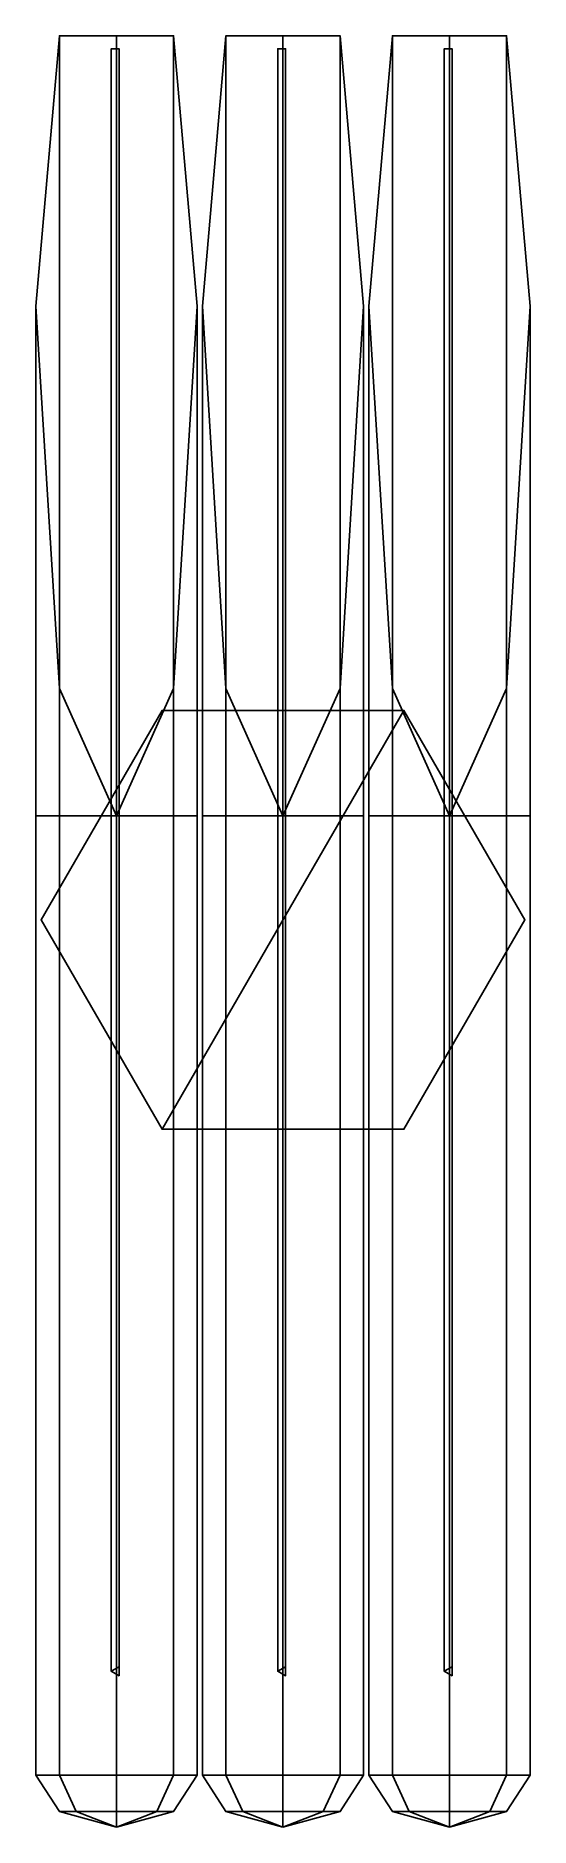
# Model space of a CAD drawing. Extents: x -0.95 to 0.95, y -3.49 to 3.4.
import ezdxf

# ---------------------------------------------------------------- set-up
doc = ezdxf.new("R2010")
doc.units = 0
doc.layers.add('GUN', color=1, linetype='CONTINUOUS')

msp = doc.modelspace()

# ---------------------------------------------------------------- linework, layer by layer
at = {"layer": 'GUN'}
for points in [[(-0.95, -3.29, 6.21), (-0.8592, -3.29, 6.4292), (-0.8592, 3.4, 6.4292), (-0.95, 2.36, 6.21)], [(-0.8592, 0.4, 6.4292), (-0.95, 0.4, 6.21), (-0.95, 2.36, 6.21), (-0.8592, 3.4, 6.4292)], [(-0.8592, -3.29, 6.4292), (-0.64, -3.29, 6.52), (-0.64, 3.4, 6.52), (-0.8592, 3.4, 6.4292)], [(-0.64, 0.4, 6.52), (-0.8592, 0.4, 6.4292), (-0.8592, 3.4, 6.4292), (-0.64, 3.4, 6.52)], [(-0.64, -3.29, 6.52), (-0.4208, -3.29, 6.4292), (-0.4208, 3.4, 6.4292), (-0.64, 3.4, 6.52)], [(-0.4208, 0.4, 6.4292), (-0.64, 0.4, 6.52), (-0.64, 3.4, 6.52), (-0.4208, 3.4, 6.4292)], [(-0.4208, -3.29, 6.4292), (-0.33, -3.29, 6.21), (-0.33, 2.36, 6.21), (-0.4208, 3.4, 6.4292)], [(-0.33, 0.4, 6.21), (-0.4208, 0.4, 6.4292), (-0.4208, 3.4, 6.4292), (-0.33, 2.36, 6.21)], [(-0.31, -3.29, 6.21), (-0.2192, -3.29, 6.4292), (-0.2192, 3.4, 6.4292), (-0.31, 2.36, 6.21)], [(-0.2192, 0.4, 6.4292), (-0.31, 0.4, 6.21), (-0.31, 2.36, 6.21), (-0.2192, 3.4, 6.4292)], [(-0.2192, -3.29, 6.4292), (0, -3.29, 6.52), (0, 3.4, 6.52), (-0.2192, 3.4, 6.4292)], [(0, 0.4, 6.52), (-0.2192, 0.4, 6.4292), (-0.2192, 3.4, 6.4292), (0, 3.4, 6.52)], [(0, -3.29, 6.52), (0.2192, -3.29, 6.4292), (0.2192, 3.4, 6.4292), (0, 3.4, 6.52)], [(0.2192, 0.4, 6.4292), (0, 0.4, 6.52), (0, 3.4, 6.52), (0.2192, 3.4, 6.4292)], [(0.2192, -3.29, 6.4292), (0.31, -3.29, 6.21), (0.31, 2.36, 6.21), (0.2192, 3.4, 6.4292)], [(0.31, 0.4, 6.21), (0.2192, 0.4, 6.4292), (0.2192, 3.4, 6.4292), (0.31, 2.36, 6.21)], [(0.33, -3.29, 6.21), (0.4208, -3.29, 6.4292), (0.4208, 3.4, 6.4292), (0.33, 2.36, 6.21)], [(0.4208, 0.4, 6.4292), (0.33, 0.4, 6.21), (0.33, 2.36, 6.21), (0.4208, 3.4, 6.4292)], [(0.4208, -3.29, 6.4292), (0.64, -3.29, 6.52), (0.64, 3.4, 6.52), (0.4208, 3.4, 6.4292)], [(0.64, 0.4, 6.52), (0.4208, 0.4, 6.4292), (0.4208, 3.4, 6.4292), (0.64, 3.4, 6.52)], [(0.64, -3.29, 6.52), (0.8592, -3.29, 6.4292), (0.8592, 3.4, 6.4292), (0.64, 3.4, 6.52)], [(0.8592, 0.4, 6.4292), (0.64, 0.4, 6.52), (0.64, 3.4, 6.52), (0.8592, 3.4, 6.4292)], [(0.8592, -3.29, 6.4292), (0.95, -3.29, 6.21), (0.95, 2.36, 6.21), (0.8592, 3.4, 6.4292)], [(0.95, 0.4, 6.21), (0.8592, 0.4, 6.4292), (0.8592, 3.4, 6.4292), (0.95, 2.36, 6.21)], [(-0.66, -2.89, 6.55), (-0.63, -2.9073, 6.5673), (-0.63, 3.35, 6.5673), (-0.66, 3.35, 6.55)], [(-0.63, -2.9073, 6.5327), (-0.66, -2.89, 6.55), (-0.66, 3.35, 6.55), (-0.63, 3.35, 6.5327)], [(-0.63, -2.9073, 6.5673), (-0.63, -2.8727, 6.5327), (-0.63, 3.35, 6.5327), (-0.63, 3.35, 6.5673)], [(-0.02, -2.89, 6.55), (0.01, -2.9073, 6.5673), (0.01, 3.35, 6.5673), (-0.02, 3.35, 6.55)], [(0.01, -2.9073, 6.5327), (-0.02, -2.89, 6.55), (-0.02, 3.35, 6.55), (0.01, 3.35, 6.5327)], [(0.01, -2.9073, 6.5673), (0.01, -2.8727, 6.5327), (0.01, 3.35, 6.5327), (0.01, 3.35, 6.5673)], [(0.62, -2.89, 6.55), (0.65, -2.9073, 6.5673), (0.65, 3.35, 6.5673), (0.62, 3.35, 6.55)], [(0.65, -2.9073, 6.5327), (0.62, -2.89, 6.55), (0.62, 3.35, 6.55), (0.65, 3.35, 6.5327)], [(0.65, -2.9073, 6.5673), (0.65, -2.8727, 6.5327), (0.65, 3.35, 6.5327), (0.65, 3.35, 6.5673)], [(-0.8592, -3.29, 5.9908), (-0.95, -3.29, 6.21), (-0.95, 2.36, 6.21), (-0.8592, 0.89, 5.9908)], [(-0.95, 0.4, 6.21), (-0.8592, 0.4, 5.9908), (-0.8592, 0.89, 5.9908), (-0.95, 2.36, 6.21)], [(-0.33, -3.29, 6.21), (-0.4208, -3.29, 5.9908), (-0.4208, 0.89, 5.9908), (-0.33, 2.36, 6.21)], [(-0.4208, 0.4, 5.9908), (-0.33, 0.4, 6.21), (-0.33, 2.36, 6.21), (-0.4208, 0.89, 5.9908)], [(-0.2192, -3.29, 5.9908), (-0.31, -3.29, 6.21), (-0.31, 2.36, 6.21), (-0.2192, 0.89, 5.9908)], [(-0.31, 0.4, 6.21), (-0.2192, 0.4, 5.9908), (-0.2192, 0.89, 5.9908), (-0.31, 2.36, 6.21)], [(0.31, -3.29, 6.21), (0.2192, -3.29, 5.9908), (0.2192, 0.89, 5.9908), (0.31, 2.36, 6.21)], [(0.2192, 0.4, 5.9908), (0.31, 0.4, 6.21), (0.31, 2.36, 6.21), (0.2192, 0.89, 5.9908)], [(0.4208, -3.29, 5.9908), (0.33, -3.29, 6.21), (0.33, 2.36, 6.21), (0.4208, 0.89, 5.9908)], [(0.33, 0.4, 6.21), (0.4208, 0.4, 5.9908), (0.4208, 0.89, 5.9908), (0.33, 2.36, 6.21)], [(0.95, -3.29, 6.21), (0.8592, -3.29, 5.9908), (0.8592, 0.89, 5.9908), (0.95, 2.36, 6.21)], [(0.8592, 0.4, 5.9908), (0.95, 0.4, 6.21), (0.95, 2.36, 6.21), (0.8592, 0.89, 5.9908)], [(-0.64, -3.29, 5.9), (-0.8592, -3.29, 5.9908), (-0.8592, 0.89, 5.9908), (-0.64, 0.4, 5.9)], [(-0.8592, 0.4, 5.9908), (-0.64, 0.4, 5.9), (-0.64, 0.4, 5.9), (-0.8592, 0.89, 5.9908)], [(-0.4208, -3.29, 5.9908), (-0.64, -3.29, 5.9), (-0.64, 0.4, 5.9), (-0.4208, 0.89, 5.9908)], [(-0.64, 0.4, 5.9), (-0.4208, 0.4, 5.9908), (-0.4208, 0.89, 5.9908), (-0.64, 0.4, 5.9)], [(0, -3.29, 5.9), (-0.2192, -3.29, 5.9908), (-0.2192, 0.89, 5.9908), (0, 0.4, 5.9)], [(-0.2192, 0.4, 5.9908), (0, 0.4, 5.9), (0, 0.4, 5.9), (-0.2192, 0.89, 5.9908)], [(0.2192, -3.29, 5.9908), (0, -3.29, 5.9), (0, 0.4, 5.9), (0.2192, 0.89, 5.9908)], [(0, 0.4, 5.9), (0.2192, 0.4, 5.9908), (0.2192, 0.89, 5.9908), (0, 0.4, 5.9)], [(0.64, -3.29, 5.9), (0.4208, -3.29, 5.9908), (0.4208, 0.89, 5.9908), (0.64, 0.4, 5.9)], [(0.4208, 0.4, 5.9908), (0.64, 0.4, 5.9), (0.64, 0.4, 5.9), (0.4208, 0.89, 5.9908)], [(0.8592, -3.29, 5.9908), (0.64, -3.29, 5.9), (0.64, 0.4, 5.9), (0.8592, 0.89, 5.9908)], [(0.64, 0.4, 5.9), (0.8592, 0.4, 5.9908), (0.8592, 0.89, 5.9908), (0.64, 0.4, 5.9)], [(-0.465, 0.8054, 5.21), (-0.93, 0, 5.21), (-0.93, 0, 5.9), (-0.465, 0.8054, 5.9)], [(-0.465, -0.8054, 5.9), (0.465, 0.8054, 5.9), (-0.465, 0.8054, 5.9), (-0.93, 0, 5.9)], [(0.465, 0.8054, 5.21), (-0.465, 0.8054, 5.21), (-0.465, 0.8054, 5.9), (0.465, 0.8054, 5.9)], [(0.465, -0.8054, 5.9), (0.93, 0, 5.9), (0.465, 0.8054, 5.9), (-0.465, -0.8054, 5.9)], [(0.93, 0, 5.21), (0.465, 0.8054, 5.21), (0.465, 0.8054, 5.9), (0.93, 0, 5.9)], [(-0.93, 0, 5.21), (-0.465, -0.8054, 5.21), (-0.465, -0.8054, 5.9), (-0.93, 0, 5.9)], [(0.465, -0.8054, 5.21), (0.93, 0, 5.21), (0.93, 0, 5.9), (0.465, -0.8054, 5.9)], [(-0.465, -0.8054, 5.21), (0.465, -0.8054, 5.21), (0.465, -0.8054, 5.9), (-0.465, -0.8054, 5.9)], [(-0.63, -2.8727, 6.51), (-0.66, -2.89, 6.51), (-0.66, -2.89, 6.55), (-0.63, -2.8727, 6.5327)], [(-0.66, -2.89, 6.51), (-0.63, -2.9073, 6.51), (-0.63, -2.9073, 6.5673), (-0.66, -2.89, 6.55)], [(-0.63, -2.9073, 6.51), (-0.63, -2.8727, 6.51), (-0.63, -2.8727, 6.5327), (-0.63, -2.9073, 6.5673)], [(0.01, -2.8727, 6.51), (-0.02, -2.89, 6.51), (-0.02, -2.89, 6.55), (0.01, -2.8727, 6.5327)], [(-0.02, -2.89, 6.51), (0.01, -2.9073, 6.51), (0.01, -2.9073, 6.5673), (-0.02, -2.89, 6.55)], [(0.01, -2.9073, 6.51), (0.01, -2.8727, 6.51), (0.01, -2.8727, 6.5327), (0.01, -2.9073, 6.5673)], [(0.65, -2.8727, 6.51), (0.62, -2.89, 6.51), (0.62, -2.89, 6.55), (0.65, -2.8727, 6.5327)], [(0.62, -2.89, 6.51), (0.65, -2.9073, 6.51), (0.65, -2.9073, 6.5673), (0.62, -2.89, 6.55)], [(0.65, -2.9073, 6.51), (0.65, -2.8727, 6.51), (0.65, -2.8727, 6.5327), (0.65, -2.9073, 6.5673)], [(-0.8592, -3.43, 6.21), (-0.95, -3.29, 6.21), (-0.8592, -3.29, 5.9908), (-0.795, -3.43, 6.055)], [(-0.795, -3.43, 6.365), (-0.8592, -3.29, 6.4292), (-0.95, -3.29, 6.21), (-0.8592, -3.43, 6.21)], [(-0.795, -3.43, 6.055), (-0.8592, -3.29, 5.9908), (-0.64, -3.29, 5.9), (-0.64, -3.43, 5.9908)], [(-0.64, -3.43, 6.4292), (-0.64, -3.29, 6.52), (-0.8592, -3.29, 6.4292), (-0.795, -3.43, 6.365)], [(-0.64, -3.43, 5.9908), (-0.64, -3.29, 5.9), (-0.4208, -3.29, 5.9908), (-0.485, -3.43, 6.055)], [(-0.485, -3.43, 6.365), (-0.4208, -3.29, 6.4292), (-0.64, -3.29, 6.52), (-0.64, -3.43, 6.4292)], [(-0.485, -3.43, 6.055), (-0.4208, -3.29, 5.9908), (-0.33, -3.29, 6.21), (-0.4208, -3.43, 6.21)], [(-0.4208, -3.43, 6.21), (-0.33, -3.29, 6.21), (-0.4208, -3.29, 6.4292), (-0.485, -3.43, 6.365)], [(-0.155, -3.43, 6.365), (-0.2192, -3.29, 6.4292), (-0.31, -3.29, 6.21), (-0.2192, -3.43, 6.21)], [(-0.2192, -3.43, 6.21), (-0.31, -3.29, 6.21), (-0.2192, -3.29, 5.9908), (-0.155, -3.43, 6.055)], [(0, -3.43, 6.4292), (0, -3.29, 6.52), (-0.2192, -3.29, 6.4292), (-0.155, -3.43, 6.365)], [(-0.155, -3.43, 6.055), (-0.2192, -3.29, 5.9908), (0, -3.29, 5.9), (0, -3.43, 5.9908)], [(0.155, -3.43, 6.365), (0.2192, -3.29, 6.4292), (0, -3.29, 6.52), (0, -3.43, 6.4292)], [(0, -3.43, 5.9908), (0, -3.29, 5.9), (0.2192, -3.29, 5.9908), (0.155, -3.43, 6.055)], [(0.2192, -3.43, 6.21), (0.31, -3.29, 6.21), (0.2192, -3.29, 6.4292), (0.155, -3.43, 6.365)], [(0.155, -3.43, 6.055), (0.2192, -3.29, 5.9908), (0.31, -3.29, 6.21), (0.2192, -3.43, 6.21)], [(0.4208, -3.43, 6.21), (0.33, -3.29, 6.21), (0.4208, -3.29, 5.9908), (0.485, -3.43, 6.055)], [(0.485, -3.43, 6.365), (0.4208, -3.29, 6.4292), (0.33, -3.29, 6.21), (0.4208, -3.43, 6.21)], [(0.485, -3.43, 6.055), (0.4208, -3.29, 5.9908), (0.64, -3.29, 5.9), (0.64, -3.43, 5.9908)], [(0.64, -3.43, 6.4292), (0.64, -3.29, 6.52), (0.4208, -3.29, 6.4292), (0.485, -3.43, 6.365)], [(0.64, -3.43, 5.9908), (0.64, -3.29, 5.9), (0.8592, -3.29, 5.9908), (0.795, -3.43, 6.055)], [(0.795, -3.43, 6.365), (0.8592, -3.29, 6.4292), (0.64, -3.29, 6.52), (0.64, -3.43, 6.4292)], [(0.795, -3.43, 6.055), (0.8592, -3.29, 5.9908), (0.95, -3.29, 6.21), (0.8592, -3.43, 6.21)], [(0.8592, -3.43, 6.21), (0.95, -3.29, 6.21), (0.8592, -3.29, 6.4292), (0.795, -3.43, 6.365)], [(-0.64, -3.49, 6.21), (-0.8592, -3.43, 6.21), (-0.795, -3.43, 6.055), (-0.64, -3.49, 6.21)], [(-0.64, -3.49, 6.21), (-0.795, -3.43, 6.365), (-0.8592, -3.43, 6.21), (-0.64, -3.49, 6.21)], [(-0.64, -3.49, 6.21), (-0.795, -3.43, 6.055), (-0.64, -3.43, 5.9908), (-0.64, -3.49, 6.21)], [(-0.64, -3.49, 6.21), (-0.64, -3.43, 6.4292), (-0.795, -3.43, 6.365), (-0.64, -3.49, 6.21)], [(-0.64, -3.49, 6.21), (-0.485, -3.43, 6.055), (-0.4208, -3.43, 6.21), (-0.64, -3.49, 6.21)], [(-0.64, -3.49, 6.21), (-0.64, -3.43, 5.9908), (-0.485, -3.43, 6.055), (-0.64, -3.49, 6.21)], [(-0.64, -3.49, 6.21), (-0.485, -3.43, 6.365), (-0.64, -3.43, 6.4292), (-0.64, -3.49, 6.21)], [(-0.64, -3.49, 6.21), (-0.4208, -3.43, 6.21), (-0.485, -3.43, 6.365), (-0.64, -3.49, 6.21)], [(0, -3.49, 6.21), (-0.155, -3.43, 6.365), (-0.2192, -3.43, 6.21), (0, -3.49, 6.21)], [(0, -3.49, 6.21), (-0.2192, -3.43, 6.21), (-0.155, -3.43, 6.055), (0, -3.49, 6.21)], [(0, -3.49, 6.21), (0, -3.43, 6.4292), (-0.155, -3.43, 6.365), (0, -3.49, 6.21)], [(0, -3.49, 6.21), (-0.155, -3.43, 6.055), (0, -3.43, 5.9908), (0, -3.49, 6.21)], [(0, -3.49, 6.21), (0.2192, -3.43, 6.21), (0.155, -3.43, 6.365), (0, -3.49, 6.21)], [(0, -3.49, 6.21), (0.155, -3.43, 6.365), (0, -3.43, 6.4292), (0, -3.49, 6.21)], [(0, -3.49, 6.21), (0, -3.43, 5.9908), (0.155, -3.43, 6.055), (0, -3.49, 6.21)], [(0, -3.49, 6.21), (0.155, -3.43, 6.055), (0.2192, -3.43, 6.21), (0, -3.49, 6.21)], [(0.64, -3.49, 6.21), (0.4208, -3.43, 6.21), (0.485, -3.43, 6.055), (0.64, -3.49, 6.21)], [(0.64, -3.49, 6.21), (0.485, -3.43, 6.365), (0.4208, -3.43, 6.21), (0.64, -3.49, 6.21)], [(0.64, -3.49, 6.21), (0.485, -3.43, 6.055), (0.64, -3.43, 5.9908), (0.64, -3.49, 6.21)], [(0.64, -3.49, 6.21), (0.64, -3.43, 6.4292), (0.485, -3.43, 6.365), (0.64, -3.49, 6.21)], [(0.64, -3.49, 6.21), (0.795, -3.43, 6.055), (0.8592, -3.43, 6.21), (0.64, -3.49, 6.21)], [(0.64, -3.49, 6.21), (0.64, -3.43, 5.9908), (0.795, -3.43, 6.055), (0.64, -3.49, 6.21)], [(0.64, -3.49, 6.21), (0.795, -3.43, 6.365), (0.64, -3.43, 6.4292), (0.64, -3.49, 6.21)], [(0.64, -3.49, 6.21), (0.8592, -3.43, 6.21), (0.795, -3.43, 6.365), (0.64, -3.49, 6.21)]]:
    msp.add_3dface(points, dxfattribs=at)

doc.saveas('drawing.dxf')
